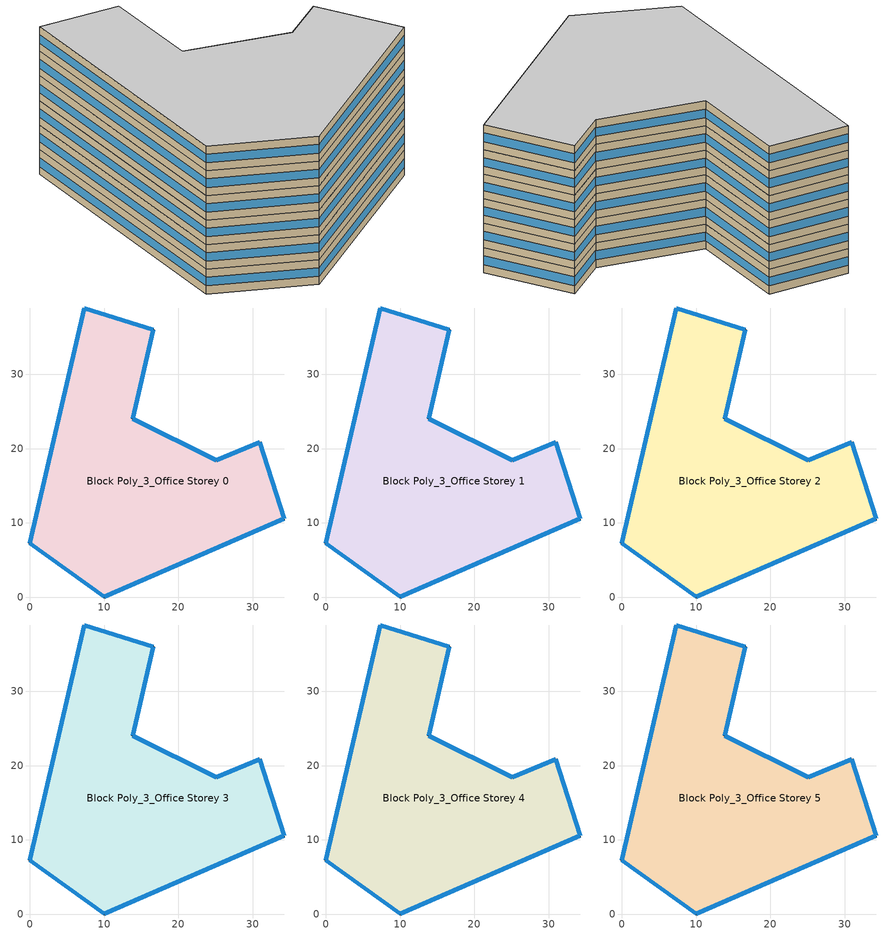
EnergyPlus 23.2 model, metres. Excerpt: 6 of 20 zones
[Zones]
Block Poly_3_Office Storey 0
 floor ground (HSCWZ_Public&Industrial_1995_FloorGround): 16.6,36.05 13.86,24 25.12,18.41 30.97,20.88 34.25,10.53 10,0 0,7.24 7.3,38.95 z0
 wall outside (HSCWZ_Public&Industrial_1995_ExtWall): 0,7.24 10,0 34.25,10.53 30.97,20.88 25.12,18.41 13.86,24 16.6,36.05 7.3,38.95 0,7.24 z0:3
 window (HSCWZ_Public&Industrial_1995_Win): 0,7.23 9.99,0 / 10.01,0.01 34.24,10.52 / 34.25,10.53 30.97,20.88 / 30.96,20.88 25.12,18.42 / 25.11,18.42 13.87,24 / 13.86,24.01 16.6,36.04 / 16.6,36.05 7.31,38.95 / 7.3,38.94 0,7.25 z0.98:2.02
Block Poly_3_Office Storey 1
 floor to Block Poly_3_Office Storey 0 (HSCWZ_Public&Industrial_1995_FloorSlab): 16.6,36.05 13.86,24 25.12,18.41 30.97,20.88 34.25,10.53 10,0 0,7.24 7.3,38.95 z3
 wall outside (HSCWZ_Public&Industrial_1995_ExtWall): 0,7.24 10,0 34.25,10.53 30.97,20.88 25.12,18.41 13.86,24 16.6,36.05 7.3,38.95 0,7.24 z3:6
 window (HSCWZ_Public&Industrial_1995_Win): 0,7.23 9.99,0 / 10.01,0.01 34.24,10.52 / 34.25,10.53 30.97,20.88 / 30.96,20.88 25.12,18.42 / 25.11,18.42 13.87,24 / 13.86,24.01 16.6,36.04 / 16.6,36.05 7.31,38.95 / 7.3,38.94 0,7.25 z3.98:5.03
Block Poly_3_Office Storey 2
 floor to Block Poly_3_Office Storey 1 (HSCWZ_Public&Industrial_1995_FloorSlab): 16.6,36.05 13.86,24 25.12,18.41 30.97,20.88 34.25,10.53 10,0 0,7.24 7.3,38.95 z6
 wall outside (HSCWZ_Public&Industrial_1995_ExtWall): 0,7.24 10,0 34.25,10.53 30.97,20.88 25.12,18.41 13.86,24 16.6,36.05 7.3,38.95 0,7.24 z6:9
 window (HSCWZ_Public&Industrial_1995_Win): 0,7.23 9.99,0 / 10.01,0.01 34.24,10.52 / 34.25,10.53 30.97,20.88 / 30.96,20.88 25.12,18.42 / 25.11,18.42 13.87,24 / 13.86,24.01 16.6,36.04 / 16.6,36.05 7.31,38.95 / 7.3,38.94 0,7.25 z6.97:8.03
Block Poly_3_Office Storey 3
 floor to Block Poly_3_Office Storey 2 (HSCWZ_Public&Industrial_1995_FloorSlab): 16.6,36.05 13.86,24 25.12,18.41 30.97,20.88 34.25,10.53 10,0 0,7.24 7.3,38.95 z9
 wall outside (HSCWZ_Public&Industrial_1995_ExtWall): 0,7.24 10,0 34.25,10.53 30.97,20.88 25.12,18.41 13.86,24 16.6,36.05 7.3,38.95 0,7.24 z9:12
 window (HSCWZ_Public&Industrial_1995_Win): 0,7.23 9.99,0 / 10.01,0.01 34.24,10.52 / 34.25,10.53 30.97,20.88 / 30.96,20.88 25.12,18.42 / 25.11,18.42 13.87,24 / 13.86,24.01 16.6,36.04 / 16.6,36.05 7.31,38.95 / 7.3,38.94 0,7.25 z9.97:11.03
Block Poly_3_Office Storey 4
 floor to Block Poly_3_Office Storey 3 (HSCWZ_Public&Industrial_1995_FloorSlab): 16.6,36.05 13.86,24 25.12,18.41 30.97,20.88 34.25,10.53 10,0 0,7.24 7.3,38.95 z12
 wall outside (HSCWZ_Public&Industrial_1995_ExtWall): 0,7.24 10,0 34.25,10.53 30.97,20.88 25.12,18.41 13.86,24 16.6,36.05 7.3,38.95 0,7.24 z12:15
 window (HSCWZ_Public&Industrial_1995_Win): 0,7.23 9.99,0 / 10.01,0.01 34.24,10.52 / 34.25,10.53 30.97,20.88 / 30.96,20.88 25.12,18.42 / 25.11,18.42 13.87,24 / 13.86,24.01 16.6,36.04 / 16.6,36.05 7.31,38.95 / 7.3,38.94 0,7.25 z12.97:14.03
Block Poly_3_Office Storey 5
 floor to Block Poly_3_Office Storey 4 (HSCWZ_Public&Industrial_1995_FloorSlab): 16.6,36.05 13.86,24 25.12,18.41 30.97,20.88 34.25,10.53 10,0 0,7.24 7.3,38.95 z15
 wall outside (HSCWZ_Public&Industrial_1995_ExtWall): 0,7.24 10,0 34.25,10.53 30.97,20.88 25.12,18.41 13.86,24 16.6,36.05 7.3,38.95 0,7.24 z15:18
 window (HSCWZ_Public&Industrial_1995_Win): 0,7.23 9.99,0 / 10.01,0.01 34.24,10.52 / 34.25,10.53 30.97,20.88 / 30.96,20.88 25.12,18.42 / 25.11,18.42 13.87,24 / 13.86,24.01 16.6,36.04 / 16.6,36.05 7.31,38.95 / 7.3,38.94 0,7.25 z15.97:17.02
 ceiling to Block Poly_3_Office Storey 6 (HSCWZ_Public&Industrial_1995_FloorSlab): 34.25,10.53 30.97,20.88 25.12,18.41 13.86,24 16.6,36.05 7.3,38.95 0,7.24 10,0 z18
[BUILDING]
shang4hai3shi4_Office_4_10_1995: North Axis=0; Terrain=City; Loads Convergence Tolerance Value=0.04; Temperature Convergence Tolerance Value=0.4; Solar Distribution=FullExterior; Maximum Number of Warmup Days=25; Minimum Number of Warmup Days=1
[MATERIAL] Thermal Absorptance=0.9; Solar Absorptance=0.7; Visible Absorptance=0.7
Name | Roughness | Thickness | Conductivity | Density | Specific Heat
Concrete | MediumRough | 0.1 | 1.7 | 2240 | 900
Brick | MediumRough | 0.1 | 0.72 | 1920 | 840
Tile | Smooth | 0.02 | 1.3 | 2200 | 900
Gypsum | Smooth | 0.015 | 0.16 | 800 | 1090
Insulation 0.011 | Rough | 0.011 | 0.04 | 40 | 1500
Insulation 0.021 | Rough | 0.021 | 0.04 | 40 | 1500
Insulation 0.043 | Rough | 0.043 | 0.04 | 40 | 1500
[WINDOWMATERIAL:SIMPLEGLAZINGSYSTEM]
HSCWZ_Public&Industrial_1995_Win_material: UFactor=4.5; Solar Heat Gain Coefficient=0.6025
[CONSTRUCTION]
HSCWZ_Public&Industrial_1995_FloorSlab: Tile, Concrete, Insulation 0.021, Concrete, Tile
HSCWZ_Public&Industrial_1995_FloorGround: Tile, Concrete, Gypsum, Insulation 0.043
HSCWZ_Public&Industrial_1995_Win: HSCWZ_Public&Industrial_1995_Win_material
HSCWZ_Public&Industrial_1995_ExtWall: Brick, Concrete, Insulation 0.011
[ZONE] Type=1; Multiplier=1; Ceiling Height=autocalculate; Volume=autocalculate; Floor Area=autocalculate; Part of Total Floor Area=Yes
Block Poly_3_Office Storey 0; Block Poly_3_Office Storey 1; Block Poly_3_Office Storey 2; Block Poly_3_Office Storey 3; Block Poly_3_Office Storey 4; Block Poly_3_Office Storey 5
[PEOPLE] Number of People Schedule=People_Schedule; Number of People Calculation Method=Area/Person; Floor Area per Person=17; Fraction Radiant=0.3; Sensible Heat Fraction=autocalculate; Activity Level Schedule=CN_GenericActivityLevel; Carbon Dioxide Generation Rate=3.82e-08; Enable ASHRAE 55 Comfort Warnings=No; Mean Radiant Temperature Calculation Type=ZoneAveraged; Clothing Insulation Calculation Method=ClothingInsulationSchedule; Cold Stress Temperature Threshold=15.56; Heat Stress Temperature Threshold=30
Name | Zone or ZoneList or Space or SpaceList
People_Block Poly_3_Office Storey 0 | Block Poly_3_Office Storey 0
People_Block Poly_3_Office Storey 1 | Block Poly_3_Office Storey 1
People_Block Poly_3_Office Storey 2 | Block Poly_3_Office Storey 2
People_Block Poly_3_Office Storey 3 | Block Poly_3_Office Storey 3
People_Block Poly_3_Office Storey 4 | Block Poly_3_Office Storey 4
People_Block Poly_3_Office Storey 5 | Block Poly_3_Office Storey 5
[LIGHTS] Schedule=Lights_Schedule; Design Level Calculation Method=Watts/Area; Watts per Zone Floor Area=11; Return Air Fraction=0; Fraction Radiant=0; Fraction Visible=0; Fraction Replaceable=1; EndUse Subcategory=General; Return Air Fraction Calculated from Plenum Temperature=No; Return Air Fraction Function of Plenum Temperature Coefficient 1=0; Return Air Fraction Function of Plenum Temperature Coefficient 2=0
Name | Zone or ZoneList or Space or SpaceList
Lights_Block Poly_3_Office Storey 0 | Block Poly_3_Office Storey 0
Lights_Block Poly_3_Office Storey 1 | Block Poly_3_Office Storey 1
Lights_Block Poly_3_Office Storey 2 | Block Poly_3_Office Storey 2
Lights_Block Poly_3_Office Storey 3 | Block Poly_3_Office Storey 3
Lights_Block Poly_3_Office Storey 4 | Block Poly_3_Office Storey 4
Lights_Block Poly_3_Office Storey 5 | Block Poly_3_Office Storey 5
[ELECTRICEQUIPMENT] Schedule=ElectricEquipment_Schedule; Design Level Calculation Method=Watts/Area; Watts per Zone Floor Area=10; Fraction Latent=0; Fraction Radiant=0; Fraction Lost=0; EndUse Subcategory=General
Name | Zone or ZoneList or Space or SpaceList
ElectricEquipment_Block Poly_3_Office Storey 0 | Block Poly_3_Office Storey 0
ElectricEquipment_Block Poly_3_Office Storey 1 | Block Poly_3_Office Storey 1
ElectricEquipment_Block Poly_3_Office Storey 2 | Block Poly_3_Office Storey 2
ElectricEquipment_Block Poly_3_Office Storey 3 | Block Poly_3_Office Storey 3
ElectricEquipment_Block Poly_3_Office Storey 4 | Block Poly_3_Office Storey 4
ElectricEquipment_Block Poly_3_Office Storey 5 | Block Poly_3_Office Storey 5
[ZONEINFILTRATION:DESIGNFLOWRATE] Schedule=AirEx_ConditionedTime_Schedule; Design Flow Rate Calculation Method=AirChanges/Hour; Air Changes per Hour=1; Constant Term Coefficient=1; Temperature Term Coefficient=0; Velocity Term Coefficient=0; Velocity Squared Term Coefficient=0
Name | Zone or ZoneList or Space or SpaceList
Infil 1 | Block Poly_3_Office Storey 0
Infil 2 | Block Poly_3_Office Storey 1
Infil 3 | Block Poly_3_Office Storey 2
Infil 4 | Block Poly_3_Office Storey 3
Infil 5 | Block Poly_3_Office Storey 4
Infil 6 | Block Poly_3_Office Storey 5
[HVACTEMPLATE:THERMOSTAT]
HVACTemp: Heating Setpoint Schedule=Heating_SP_Schedule; Cooling Setpoint Schedule=Cooling_SP_Schedule
[HVACTEMPLATE:ZONE:IDEALLOADSAIRSYSTEM] Template Thermostat=HVACTemp; System Availability Schedule=HVAC_ConditionedTime_Schedule; Maximum Heating Supply Air Temperature=50; Minimum Cooling Supply Air Temperature=13; Maximum Heating Supply Air Humidity Ratio=0.0156; Minimum Cooling Supply Air Humidity Ratio=0.0077; Heating Limit=NoLimit; Cooling Limit=NoLimit; Heating Availability Schedule=Heating_Period_Schedule; Cooling Availability Schedule=Cooling_Period_Schedule; Dehumidification Control Type=ConstantSensibleHeatRatio; Cooling Sensible Heat Ratio=0.7; Dehumidification Setpoint=60; Humidification Control Type=None; Humidification Setpoint=30; Outdoor Air Method=None; Outdoor Air Flow Rate per Person=0.00944; Outdoor Air Flow Rate per Zone Floor Area=0; Outdoor Air Flow Rate per Zone=0; Demand Controlled Ventilation Type=None; Outdoor Air Economizer Type=NoEconomizer; Heat Recovery Type=None; Sensible Heat Recovery Effectiveness=0.7; Latent Heat Recovery Effectiveness=0.65
Block Poly_3_Office Storey 0; Block Poly_3_Office Storey 1; Block Poly_3_Office Storey 2; Block Poly_3_Office Storey 3; Block Poly_3_Office Storey 4; Block Poly_3_Office Storey 5
[SCHEDULE:COMPACT]
People_Schedule; Lights_Schedule: Through: 12/31, For: Weekdays, Until: 07:00, 0, Until: 08:00, 0.1, Until: 09:00, 0.5, Until: 12:00, 0.95, Until: 14:00, 0.8, Until: 18:00, 0.95, Until: 20:00, 0.3, Until: 24:00, 0, For: AllOtherDays, Until: 24:00, 0
ElectricEquipment_Schedule: Through: 12/31, For: Weekdays, Until: 07:00, 0, Until: 08:00, 0.1, Until: 09:00, 0.5, Until: 12:00, 0.95, Until: 14:00, 0.5, Until: 18:00, 0.95, Until: 20:00, 0.3, Until: 24:00, 0, For: AllOtherDays, Until: 24:00, 0
Heating_SP_Schedule: Through: 12/31, For: Weekdays, Until: 06:00, 5, Until: 07:00, 16, Until: 18:00, 20, Until: 19:00, 20, Until: 20:00, 18, Until: 21:00, 16, Until: 24:00, 5, For: AllOtherDays, Until: 24:00, 5
Cooling_SP_Schedule: Through: 12/31, For: Weekdays, Until: 08:00, 37, Until: 09:00, 28, Until: 17:00, 28, Until: 24:00, 37, For: AllOtherDays, Until: 24:00, 37
Heating_Period_Schedule: Through: 04/15, For: AllDays, Until: 24:00, 1, Through: 11/01, For: AllDays, Until: 24:00, 0, Through: 12/31, For: AllDays, Until: 24:00, 1
Cooling_Period_Schedule: Through: 04/15, For: AllDays, Until: 24:00, 0, Through: 10/31, For: AllDays, Until: 24:00, 1, Through: 12/31, For: AllDays, Until: 24:00, 0
HVAC_ConditionedTime_Schedule: Through: 12/31, For: Weekdays, Until: 08:00, 0, Until: 18:00, 1, Until: 24:00, 0, For: AllOtherDays, Until: 24:00, 0
AirEx_ConditionedTime_Schedule: Through: 12/31, For: Weekdays, Until: 07:00, 0, Until: 20:00, 1.5, Until: 24:00, 0, For: AllOtherDays, Until: 24:00, 0
CN_GenericActivityLevel: Through: 12/31, For: Weekdays, Until: 08:00, 80, Until: 18:00, 120, Until: 24:00, 80, For: AllOtherDays, Until: 24:00, 80
